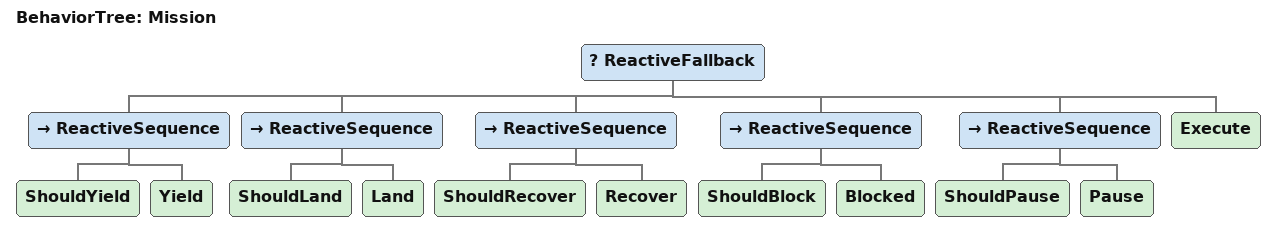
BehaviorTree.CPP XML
<root BTCPP_format="4" main_tree_to_execute="Mission">
  <BehaviorTree ID="Mission">
    <ReactiveFallback>
      <ReactiveSequence><ShouldYield/><Yield/></ReactiveSequence>
      <ReactiveSequence><ShouldLand/><Land/></ReactiveSequence>
      <ReactiveSequence><ShouldRecover/><Recover/></ReactiveSequence>
      <ReactiveSequence><ShouldBlock/><Blocked/></ReactiveSequence>
      <ReactiveSequence><ShouldPause/><Pause/></ReactiveSequence>
      <Execute/>
    </ReactiveFallback>
  </BehaviorTree>
</root>
